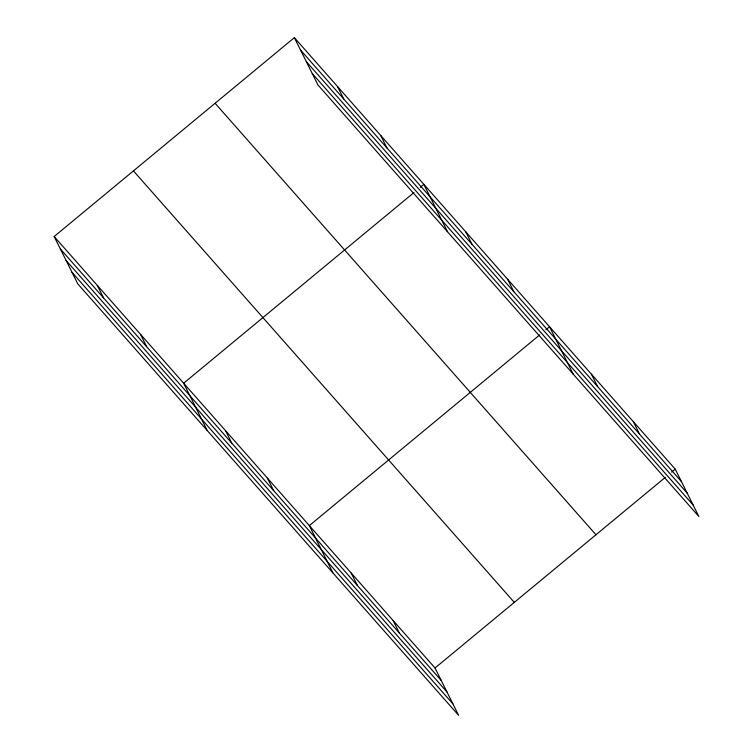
<?xml version="1.0" encoding="UTF-8"?>
<svg xmlns="http://www.w3.org/2000/svg" width="753" height="753" viewBox="0 0 753 753"><rect width="100%" height="100%" fill="white"/><g stroke="black" fill="none" stroke-linecap="round" stroke-linejoin="round"><path stroke-width="1.13" d="M54.16 236.517L435.027 668.005L458.633 715.35L77.766 283.853L54.16 236.517L294.367 37.65L675.234 469.147L698.84 516.483L317.973 84.995L294.367 37.65M413.952 192.561L183.657 383.221L207.254 430.565M420.259 187.337L423.864 184.363L447.47 231.698M539.637 334.953L309.342 525.613L332.939 572.958M545.944 329.739L549.549 326.755L573.155 374.09M435.027 668.005L665.332 477.346M671.629 472.131L675.234 469.147M300.579 50.103L681.446 481.591M306.32 61.614L687.188 493.111M312.231 73.474L693.099 504.971M215.104 103.274L595.971 534.771M133.432 170.884L514.299 602.381M60.362 248.961L441.23 680.458M66.104 260.472L446.971 691.969M72.024 272.341L452.892 703.839M633.339 421.68L639.551 434.133M591.444 374.213L597.656 386.666M507.654 279.288L513.866 291.74M465.759 231.82L471.971 244.273M380.698 135.455L386.91 147.908M337.532 86.557L343.745 99.001M393.132 620.547L399.335 632.991M351.237 573.08L357.44 585.523M267.447 478.146L273.65 490.598M225.552 430.688L231.755 443.131M140.491 334.323L146.694 346.766M97.325 285.415L103.528 297.868"/></g></svg>
